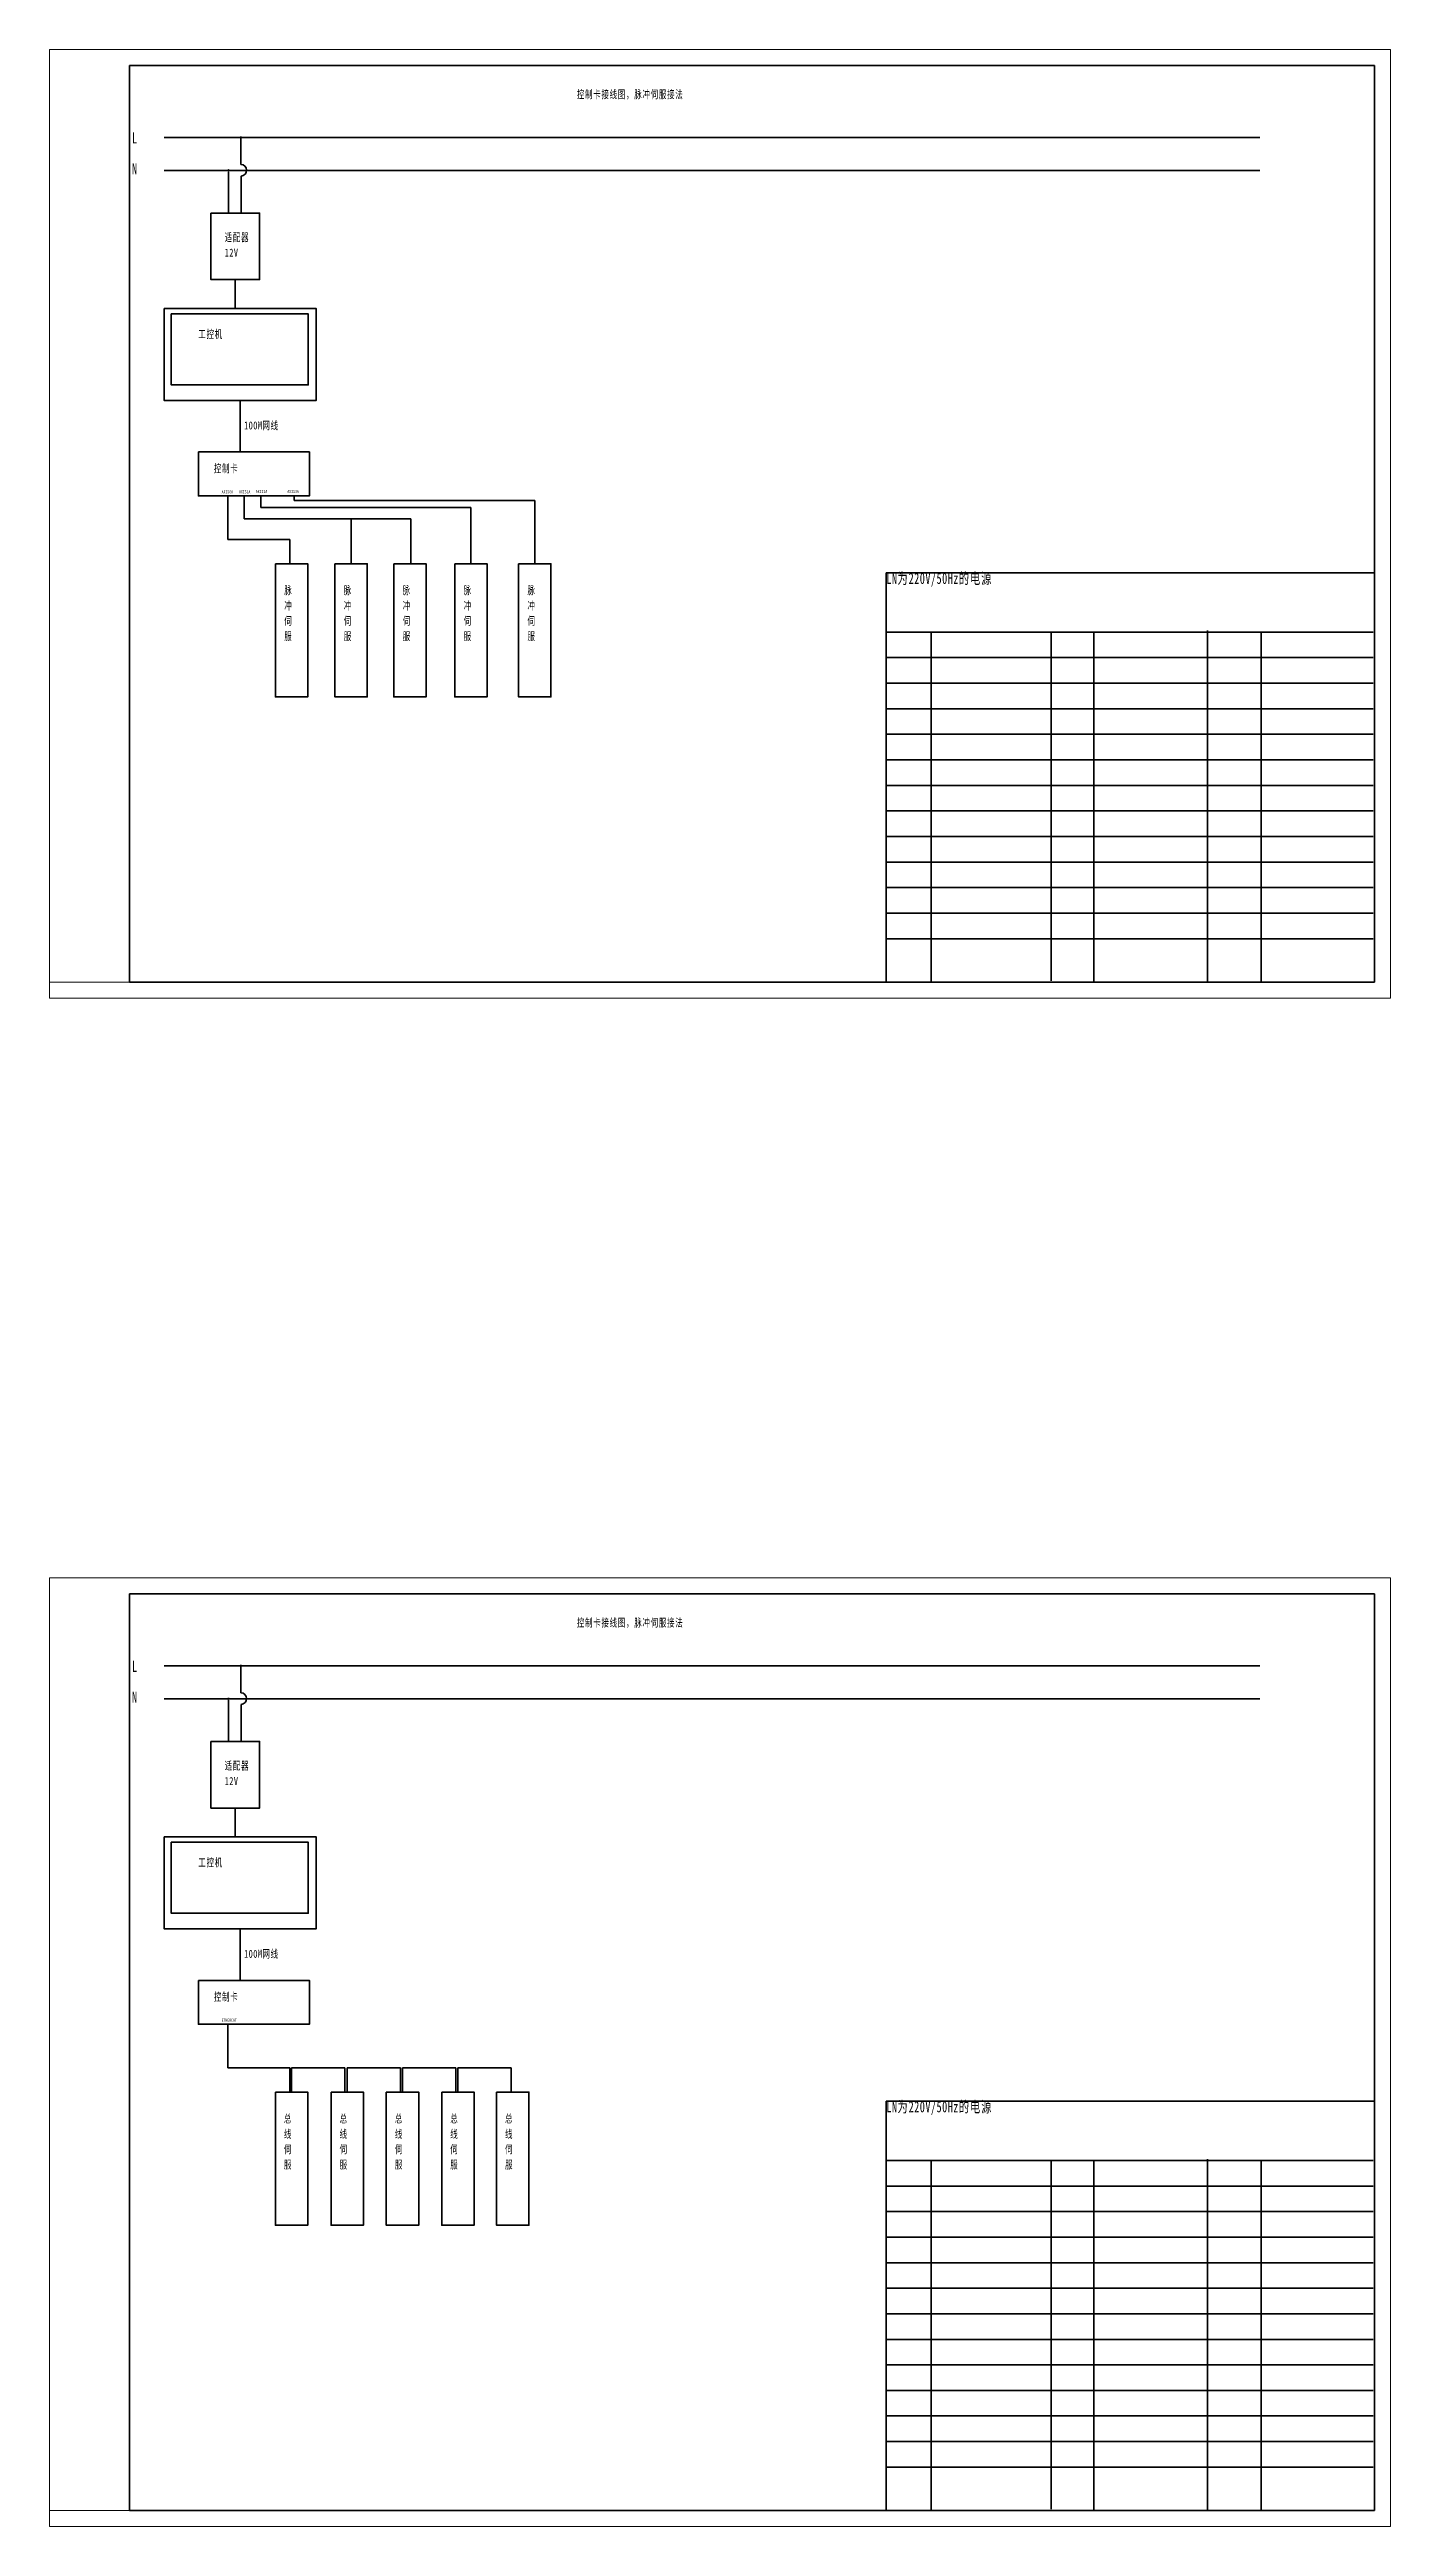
# Model space of a CAD drawing. Header units: millimetres. Extents: x -210 to 663, y -627 to 148.
# Drawn here: x 243 to 663, y -627 to 148 of the extents above; entities that cross this region are included whole.
import ezdxf

# ---------------------------------------------------------------- set-up
doc = ezdxf.new("R2010")
doc.units = ezdxf.units.MM
for name, color, linetype, lineweight in [('尺寸线层', 3, 'Continuous', 18), ('粗实线层', 7, 'Continuous', 35), ('细实线层', 7, 'Continuous', 18)]:
    doc.layers.add(name, color=color, linetype=linetype, lineweight=lineweight)
doc.styles.add('标准', font='', dxfattribs={"width": 0.667})
doc.styles.get('标准').set_extended_font_data('宋体')

msp = doc.modelspace()

# ---------------------------------------------------------------- hatches: boundary and pattern name
at = {"layer": '粗实线层'}
h = msp.add_hatch(color=256, dxfattribs=at)
edge = h.paths.add_edge_path(flags=0)
edge.add_arc((302.98, 120.97), 0.408, 153.64131, 180, ccw=False)
edge.add_arc((302.98, 120.97), 0.408, 0, 153.64131, ccw=False)
edge.add_line((303.39, 120.97), (302.57, 120.97))
edge = h.paths.add_edge_path(flags=0)
edge.add_arc((302.98, 120.97), 0.408, 199.9442, 270, ccw=False)
edge.add_arc((302.98, 120.97), 0.408, 180, 199.9442, ccw=False)
edge.add_line((302.57, 120.97), (303.39, 120.97))
edge.add_arc((302.98, 120.97), 0.408, -90, 0, ccw=False)
h = msp.add_hatch(color=256, dxfattribs=at)
edge = h.paths.add_edge_path(flags=0)
edge.add_arc((299.1, 110.66), 0.408, 153.64131, 180, ccw=False)
edge.add_arc((299.1, 110.66), 0.408, 0, 153.64131, ccw=False)
edge.add_line((299.5, 110.66), (298.69, 110.66))
edge = h.paths.add_edge_path(flags=0)
edge.add_arc((299.1, 110.66), 0.408, 199.9442, 270, ccw=False)
edge.add_arc((299.1, 110.66), 0.408, 180, 199.9442, ccw=False)
edge.add_line((298.69, 110.66), (299.5, 110.66))
edge.add_arc((299.1, 110.66), 0.408, -90, 0, ccw=False)
h = msp.add_hatch(color=256, dxfattribs=at)
edge = h.paths.add_edge_path(flags=0)
edge.add_arc((302.98, -357.59), 0.408, 153.64131, 180, ccw=False)
edge.add_arc((302.98, -357.59), 0.408, 0, 153.64131, ccw=False)
edge.add_line((303.39, -357.59), (302.57, -357.59))
edge = h.paths.add_edge_path(flags=0)
edge.add_arc((302.98, -357.59), 0.408, 199.9442, 270, ccw=False)
edge.add_arc((302.98, -357.59), 0.408, 180, 199.9442, ccw=False)
edge.add_line((302.57, -357.59), (303.39, -357.59))
edge.add_arc((302.98, -357.59), 0.408, -90, 0, ccw=False)
h = msp.add_hatch(color=256, dxfattribs=at)
edge = h.paths.add_edge_path(flags=0)
edge.add_arc((299.1, -367.9), 0.408, 153.64131, 180, ccw=False)
edge.add_arc((299.1, -367.9), 0.408, 0, 153.64131, ccw=False)
edge.add_line((299.5, -367.9), (298.69, -367.9))
edge = h.paths.add_edge_path(flags=0)
edge.add_arc((299.1, -367.9), 0.408, 199.9442, 270, ccw=False)
edge.add_arc((299.1, -367.9), 0.408, 180, 199.9442, ccw=False)
edge.add_line((298.69, -367.9), (299.5, -367.9))
edge.add_arc((299.1, -367.9), 0.408, -90, 0, ccw=False)

# ---------------------------------------------------------------- linework, layer by layer
for p, q in [((268.05, 143.5), (268.05, -143.5)), ((658.05, 143.5), (268.05, 143.5)), ((658.05, -143.5), (658.05, 143.5)), ((278.91, 120.97), (302.98, 120.97)), ((279.29, 120.97), (622.13, 120.97)), ((302.98, 112.52), (302.98, 120.97)), ((278.91, 110.66), (299.1, 110.66)), ((279.29, 110.66), (622.13, 110.66)), ((299.1, 110.25), (299.1, 97.3)), ((303.03, 97.33), (303.03, 108.9)), ((301.22, 76.45), (301.22, 67.38)), ((302.76, 38.64), (302.76, 22.49)), ((298.89, 8.85), (298.89, -4.95)), ((303.97, 8.79), (303.97, 1.52)), ((309.27, 8.81), (309.27, 5.11)), ((319.64, 8.99), (319.64, 7.3)), ((303.97, 1.52), (356.21, 1.52)), ((309.27, 5.11), (375.03, 5.11)), ((319.64, 7.3), (395.04, 7.3)), ((337.5, -12.49), (337.5, 1.52)), ((356.21, 1.52), (356.21, -12.49)), ((375.03, 5.11), (375.03, -12.49)), ((395.04, 7.3), (395.04, -12.49)), ((298.89, -4.95), (318.35, -4.95)), ((318.35, -4.95), (318.35, -12.49)), ((505.14, -33.91), (505.14, -15.33)), ((505.14, -15.33), (658.05, -15.33)), ((657.66, -33.91), (505.14, -33.91)), ((505.14, -33.91), (505.14, -143.5)), ((519.24, -33.76), (519.24, -143.5)), ((556.77, -143.11), (556.77, -33.91)), ((570.14, -33.72), (570.14, -143.5)), ((605.79, -33.45), (605.79, -143.5)), ((622.51, -33.91), (622.51, -143.5)), ((657.66, -41.91), (505.14, -41.91)), ((657.66, -49.91), (505.14, -49.91)), ((657.66, -57.91), (505.14, -57.91)), ((657.66, -65.91), (505.14, -65.91)), ((657.66, -73.91), (505.14, -73.91)), ((657.66, -81.91), (505.14, -81.91)), ((657.66, -89.91), (505.14, -89.91)), ((657.66, -97.91), (505.14, -97.91)), ((657.66, -105.91), (505.14, -105.91)), ((657.66, -113.91), (505.14, -113.91)), ((657.66, -121.91), (505.14, -121.91)), ((657.66, -129.91), (505.14, -129.91)), ((268.05, -143.5), (658.05, -143.5)), ((268.05, -335.06), (268.05, -622.06)), ((658.05, -335.06), (268.05, -335.06)), ((658.05, -622.06), (658.05, -335.06)), ((278.91, -357.59), (302.98, -357.59)), ((279.29, -357.59), (622.13, -357.59)), ((302.98, -366.05), (302.98, -357.59)), ((278.91, -367.9), (299.1, -367.9)), ((279.29, -367.9), (622.13, -367.9)), ((299.1, -368.31), (299.1, -381.26)), ((303.03, -381.23), (303.03, -369.67)), ((301.22, -402.11), (301.22, -411.18)), ((302.76, -439.92), (302.76, -456.08)), ((298.89, -469.71), (298.89, -483.51)), ((298.89, -483.51), (318.35, -483.51)), ((318.35, -483.51), (318.35, -491.05)), ((318.86, -491.05), (318.86, -483.51)), ((318.86, -483.51), (335.51, -483.51)), ((335.51, -483.51), (335.51, -491.05)), ((336.3, -483.51), (352.95, -483.51)), ((336.3, -491.05), (336.3, -483.51)), ((352.95, -483.51), (352.95, -491.05)), ((353.6, -491.05), (353.6, -483.51)), ((353.6, -483.51), (370.26, -483.51)), ((370.26, -483.51), (370.26, -491.05)), ((370.94, -491.05), (370.94, -483.51)), ((370.94, -483.51), (387.6, -483.51)), ((387.6, -483.51), (387.6, -491.05)), ((505.14, -512.47), (505.14, -493.89)), ((505.14, -493.89), (658.05, -493.89)), ((657.66, -512.47), (505.14, -512.47)), ((505.14, -512.47), (505.14, -622.06)), ((519.24, -512.32), (519.24, -622.06)), ((556.77, -621.67), (556.77, -512.47)), ((570.14, -512.28), (570.14, -622.06)), ((605.79, -512.02), (605.79, -622.06)), ((622.51, -512.47), (622.51, -622.06)), ((657.66, -520.47), (505.14, -520.47)), ((657.66, -528.47), (505.14, -528.47)), ((657.66, -536.47), (505.14, -536.47)), ((657.66, -544.47), (505.14, -544.47)), ((657.66, -552.47), (505.14, -552.47)), ((657.66, -560.47), (505.14, -560.47)), ((657.66, -568.47), (505.14, -568.47)), ((657.66, -576.47), (505.14, -576.47)), ((657.66, -584.47), (505.14, -584.47)), ((657.66, -592.47), (505.14, -592.47)), ((657.66, -600.47), (505.14, -600.47)), ((657.66, -608.47), (505.14, -608.47)), ((268.05, -622.06), (658.05, -622.06))]:
    msp.add_line(p, q, dxfattribs=at)
for points in [[(293.62, 97.3), (293.62, 76.45), (308.82, 76.45), (308.82, 97.3)], [(278.93, 67.38), (278.93, 38.64), (326.6, 38.64), (326.6, 67.38)], [(281.2, 65.72), (281.2, 43.51), (324.06, 43.51), (324.06, 65.72)], [(289.67, 22.49), (289.67, 8.75), (324.45, 8.75), (324.45, 22.49)], [(313.79, -12.49), (313.79, -54.18), (323.92, -54.18), (323.92, -12.49)], [(332.43, -12.49), (332.43, -54.18), (342.56, -54.18), (342.56, -12.49)], [(350.87, -12.49), (350.87, -54.18), (361.01, -54.18), (361.01, -12.49)], [(369.97, -12.49), (369.97, -54.18), (380.1, -54.18), (380.1, -12.49)], [(389.97, -12.49), (389.97, -54.18), (400.1, -54.18), (400.1, -12.49)], [(293.62, -381.26), (293.62, -402.11), (308.82, -402.11), (308.82, -381.26)], [(278.93, -411.18), (278.93, -439.92), (326.6, -439.92), (326.6, -411.18)], [(281.2, -412.84), (281.2, -435.05), (324.06, -435.05), (324.06, -412.84)], [(289.67, -456.08), (289.67, -469.81), (324.45, -469.81), (324.45, -456.08)], [(313.79, -491.05), (313.79, -532.74), (323.92, -532.74), (323.92, -491.05)], [(331.24, -491.05), (331.24, -532.74), (341.37, -532.74), (341.37, -491.05)], [(348.54, -491.05), (348.54, -532.74), (358.67, -532.74), (358.67, -491.05)], [(365.88, -491.05), (365.88, -532.74), (376.01, -532.74), (376.01, -491.05)], [(383.05, -491.05), (383.05, -532.74), (393.18, -532.74), (393.18, -491.05)]]:
    msp.add_lwpolyline(points, close=True, dxfattribs=at)
for centre in [(302.98, 110.7), (302.98, -367.86)]:
    msp.add_arc(centre, 1.81, 271.67065, 90, dxfattribs=at)
at = {"layer": '细实线层'}
for p, q in [((243.05, 148.5), (243.05, -148.5)), ((663.05, 148.5), (243.05, 148.5)), ((663.05, -148.5), (663.05, 148.5)), ((243.05, -143.5), (268.05, -143.5)), ((243.05, -148.5), (663.05, -148.5)), ((243.05, -330.06), (243.05, -627.06)), ((663.05, -330.06), (243.05, -330.06)), ((663.05, -627.06), (663.05, -330.06)), ((243.05, -622.06), (268.05, -622.06)), ((243.05, -627.06), (663.05, -627.06))]:
    msp.add_line(p, q, dxfattribs=at)

# ---------------------------------------------------------------- texts
at = {"layer": '尺寸线层', "attachment_point": 1, "line_spacing_factor": 1.15057, "style": '标准'}
for s, insert, char_height, width in [('\\T1.1;控制卡接线图，脉冲伺服接法', (408.22, 135.72), 2.5, 118.974), ('\\T1.1;L', (268.88, 122.58), 3.5, 13.1302), ('\\T1.1;N', (268.88, 112.91), 3.5, 13.1302), ('\\T1.1;适配器12V', (297.91, 90.95), 2.5, 8.9187), ('\\T1.1;工控机', (289.67, 60.64), 2.5, 27.2757), ('\\T1.1;100M网线', (303.98, 32.05), 2.5, 10.9969), ('\\T1.1;控制卡', (294.52, 18.58), 2.5, 22.3401), ('\\T1.1;AXIS0A', (296.97, 10.53), 1, 4.6758), ('\\T1.1;AXIS1A', (302.4, 10.54), 1, 4.6758), ('\\T1.1;AXIS2A', (307.68, 10.61), 1, 4.6758), ('\\T1.1;AXIS3A', (317.55, 10.63), 1, 4.6758), ('\\T1.1;LN为220V/50Hz的电源', (505.14, -15.33), 3.5, 149.8142), ('\\T1.1;脉冲\\P伺服', (316.58, -19.58), 2.5, 4.1563), ('\\T1.1;脉冲\\P伺服', (335.22, -19.58), 2.5, 4.1563), ('\\T1.1;脉冲\\P伺服', (353.67, -19.58), 2.5, 4.1563), ('\\T1.1;脉冲\\P伺服', (372.76, -19.58), 2.5, 4.1563), ('\\T1.1;脉冲\\P伺服', (392.76, -19.58), 2.5, 4.1563), ('\\T1.1;控制卡接线图，脉冲伺服接法', (408.22, -342.84), 2.5, 118.974), ('\\T1.1;L', (268.88, -355.98), 3.5, 13.1302), ('\\T1.1;N', (268.88, -365.65), 3.5, 13.1302), ('\\T1.1;适配器12V', (297.91, -387.61), 2.5, 8.9187), ('\\T1.1;工控机', (289.67, -417.92), 2.5, 27.2757), ('\\T1.1;100M网线', (303.98, -446.51), 2.5, 10.9969), ('\\T1.1;控制卡', (294.52, -459.98), 2.5, 22.3401), ('\\T1.1;ETHERCAT', (296.97, -468.03), 1, 4.6758), ('\\T1.1;LN为220V/50Hz的电源', (505.14, -493.89), 3.5, 149.8142), ('\\T1.1;总线\\P伺服', (316.48, -498.14), 2.5, 4.1563), ('\\T1.1;总线\\P伺服', (333.92, -498.14), 2.5, 4.1563), ('\\T1.1;总线\\P伺服', (351.22, -498.14), 2.5, 4.1563), ('\\T1.1;总线\\P伺服', (368.56, -498.14), 2.5, 4.1563), ('\\T1.1;总线\\P伺服', (385.73, -498.14), 2.5, 4.1563)]:
    msp.add_mtext(s, dxfattribs=dict(at, insert=insert, char_height=char_height, width=width))

doc.saveas('drawing.dxf')
